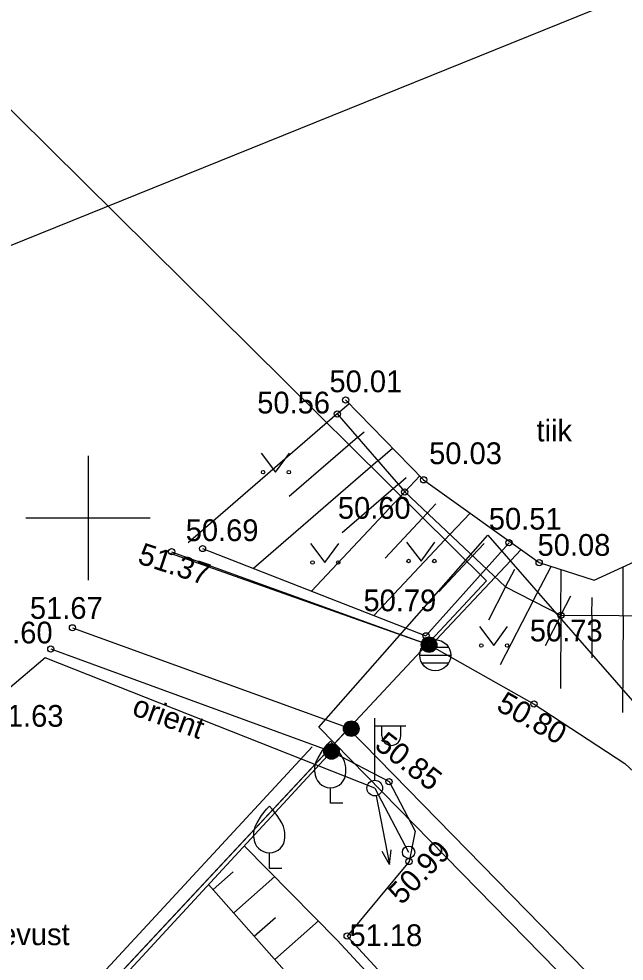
# Model space of a CAD drawing. Extents: x 639438 to 644427, y 6454477 to 6458531.
# Drawn here: x 640747.77 to 640767.26, y 6456385.74 to 6456416.06 of the extents above; entities that cross this region are included whole.
import ezdxf

# ---------------------------------------------------------------- set-up
doc = ezdxf.new("R2010")
doc.units = 0
for name, color, linetype in [('AED', 7, 'Continuous'), ('HALJASTUS', 7, 'Continuous'), ('KORGUS', 7, 'Continuous'), ('MOOTPIIR', 7, 'Continuous'), ('MPKAABEL', 7, 'Continuous'), ('MPOHULIIN', 7, 'Continuous'), ('PIIR', 7, 'Continuous'), ('POST', 7, 'Continuous'), ('PUU', 7, 'Continuous'), ('RELJEEF', 7, 'Continuous'), ('SKKAEV', 7, 'Continuous'), ('TEE', 7, 'Continuous'), ('VEEKOGU', 7, 'Continuous'), ('VKAEV', 7, 'Continuous'), ('VORK', 7, 'Continuous'), ('VORMISTUS', 7, 'Continuous')]:
    doc.layers.add(name, color=color, linetype=linetype)

msp = doc.modelspace()

# ---------------------------------------------------------------- linework, layer by layer
at = {"layer": 'AED'}
for p, q in [((640752.648, 6456398.868), (640760.976, 6456395.923)), ((640749.498, 6456396.467), (640758.471, 6456393.22)), ((640749.733, 6456383.729), (640757.837, 6456392.488))]:
    msp.add_line(p, q, dxfattribs=at)
at = {"layer": 'HALJASTUS'}
for p, q in [((640755.57, 6456402.08), (640756.034, 6456401.473)), ((640756.034, 6456401.473), (640756.479, 6456402.08)), ((640757.162, 6456399.174), (640757.626, 6456398.568)), ((640757.626, 6456398.568), (640758.071, 6456399.174)), ((640760.253, 6456399.221), (640760.717, 6456398.615)), ((640760.717, 6456398.615), (640761.162, 6456399.221)), ((640762.595, 6456396.504), (640763.059, 6456395.897)), ((640763.059, 6456395.897), (640763.504, 6456396.504)), ((640749.106, 6456383.878), (640757.21, 6456392.637))]:
    msp.add_line(p, q, dxfattribs=at)
msp.add_lwpolyline([(640763.552, 6456399.203), (640760.875, 6456396.21)], dxfattribs=at)
for centre in [(640755.633, 6456401.473), (640756.461, 6456401.473), (640757.225, 6456398.568), (640758.054, 6456398.568), (640760.316, 6456398.615), (640761.145, 6456398.615), (640762.658, 6456395.897), (640763.486, 6456395.897)]:
    msp.add_circle(centre, 0.055, dxfattribs=at)
at = {"layer": 'KORGUS'}
for centre in [(640758.288, 6456403.799), (640758.021, 6456403.348), (640760.799, 6456401.228), (640760.191, 6456400.839), (640763.552, 6456399.203), (640752.69, 6456398.916), (640753.685, 6456399.017), (640764.52, 6456398.564), (640765.219, 6456396.868), (640749.498, 6456396.467), (640760.875, 6456396.21), (640748.8, 6456395.785), (640764.356, 6456394.012), (640759.688, 6456391.517), (640760.332, 6456388.948), (640758.34, 6456386.548)]:
    msp.add_circle(centre, 0.1, dxfattribs=at)
at = {"layer": 'MOOTPIIR'}
msp.add_lwpolyline([(640626.071, 6456232.298), (640688.912, 6456262.949), (640760.954, 6456298.983), (640810.095, 6456339.52), (640757.427, 6456393.272), (640762.869, 6456399.442), (640770.488, 6456390.731), (640813.35, 6456342.361), (640844.05, 6456368.401), (640890.654, 6456397.718), (640915.933, 6456409.736)], dxfattribs=at)
at = {"layer": 'MPKAABEL'}
msp.add_lwpolyline([(640759.228, 6456391.31), (640748.62, 6456395.498), (640747.408, 6456394.466)], dxfattribs=at)
at = {"layer": 'MPOHULIIN'}
for p, q in [((640759.228, 6456391.31), (640759.228, 6456391.31)), ((640759.275, 6456391.064), (640759.698, 6456388.855)), ((640759.698, 6456388.855), (640759.761, 6456389.326)), ((640759.698, 6456388.855), (640759.467, 6456389.27))]:
    msp.add_line(p, q, dxfattribs=at)
at = {"layer": 'PIIR'}
for points in [[(640734.66, 6456367.83), (640762.82, 6456397.98), (640733.62, 6456426.88), (640702.03, 6456398.98)], [(640796.85, 6456327.55), (640810.88, 6456339.57), (640758.38, 6456393.23), (640742.55, 6456376.28)]]:
    msp.add_lwpolyline(points, close=True, dxfattribs=at)
at = {"layer": 'POST'}
for p, q in [((640759.228, 6456391.56), (640759.228, 6456393.56)), ((640759.228, 6456393.31), (640760.228, 6456393.31)), ((640759.455, 6456392.989), (640759.455, 6456393.31)), ((640760.067, 6456392.989), (640760.067, 6456393.31)), ((640759.228, 6456391.31), (640759.228, 6456391.31))]:
    msp.add_line(p, q, dxfattribs=at)
msp.add_lwpolyline([(640759.228, 6456391.31), (640760.317, 6456389.245)], dxfattribs=at)
for centre, radius in [((640760.976, 6456395.923), 0.25), ((640760.976, 6456395.923), 0.225), ((640760.976, 6456395.923), 0.2), ((640760.976, 6456395.923), 0.175), ((640760.976, 6456395.923), 0.15), ((640760.976, 6456395.923), 0.125), ((640760.976, 6456395.923), 0.1), ((640760.976, 6456395.923), 0.075), ((640760.976, 6456395.923), 0.05), ((640760.976, 6456395.923), 0.025), ((640758.471, 6456393.22), 0.25), ((640758.471, 6456393.22), 0.225), ((640758.471, 6456393.22), 0.2), ((640758.471, 6456393.22), 0.175), ((640758.471, 6456393.22), 0.15), ((640758.471, 6456393.22), 0.125), ((640758.471, 6456393.22), 0.1), ((640758.471, 6456393.22), 0.075), ((640758.471, 6456393.22), 0.05), ((640758.471, 6456393.22), 0.025), ((640757.837, 6456392.488), 0.25), ((640757.837, 6456392.488), 0.225), ((640757.837, 6456392.488), 0.2), ((640757.837, 6456392.488), 0.175), ((640757.837, 6456392.488), 0.15), ((640757.837, 6456392.488), 0.125), ((640757.837, 6456392.488), 0.1), ((640757.837, 6456392.488), 0.075), ((640757.837, 6456392.488), 0.05), ((640757.837, 6456392.488), 0.025), ((640759.228, 6456391.31), 0.25), ((640760.317, 6456389.245), 0.2)]:
    msp.add_circle(centre, radius, dxfattribs=at)
msp.add_arc((640759.761, 6456392.989), 0.306, 180, 0, dxfattribs=at)
at = {"layer": 'PUU'}
for p, q in [((640757.8, 6456390.822), (640757.8, 6456391.322)), ((640758.2, 6456390.822), (640757.8, 6456390.822)), ((640755.837, 6456388.725), (640755.837, 6456389.225)), ((640756.237, 6456388.725), (640755.837, 6456388.725))]:
    msp.add_line(p, q, dxfattribs=at)
for points in [[(640757.3, 6456391.822), (640757.3, 6456391.972), (640757.31, 6456392.037), (640757.345, 6456392.167), (640757.405, 6456392.287), (640757.55, 6456392.522), (640757.71, 6456392.727), (640757.8, 6456392.822)], [(640758.3, 6456391.822), (640758.3, 6456391.972), (640758.29, 6456392.037), (640758.255, 6456392.167), (640758.195, 6456392.287), (640758.05, 6456392.522), (640757.89, 6456392.727), (640757.8, 6456392.822)], [(640755.337, 6456389.725), (640755.337, 6456389.875), (640755.347, 6456389.94), (640755.382, 6456390.07), (640755.442, 6456390.19), (640755.587, 6456390.425), (640755.747, 6456390.63), (640755.837, 6456390.725)], [(640756.337, 6456389.725), (640756.337, 6456389.875), (640756.327, 6456389.94), (640756.292, 6456390.07), (640756.232, 6456390.19), (640756.087, 6456390.425), (640755.927, 6456390.63), (640755.837, 6456390.725)]]:
    msp.add_lwpolyline(points, dxfattribs=at)
for centre in [(640757.8, 6456391.822), (640755.837, 6456389.725)]:
    msp.add_arc(centre, 0.5, 180, 0, dxfattribs=at)
at = {"layer": 'RELJEEF'}
for p, q in [((640758.021, 6456403.348), (640758.405, 6456403.68)), ((640758.021, 6456403.348), (640753.222, 6456399.198)), ((640758.675, 6456402.592), (640758.89, 6456402.777)), ((640758.675, 6456402.592), (640756.475, 6456400.689)), ((640759.329, 6456401.835), (640759.804, 6456402.246)), ((640759.329, 6456401.835), (640755.329, 6456398.375)), ((640759.983, 6456401.079), (640760.244, 6456401.304)), ((640760.191, 6456400.839), (640760.675, 6456401.355)), ((640760.191, 6456400.839), (640757.194, 6456397.647)), ((640759.983, 6456401.079), (640758.183, 6456399.522)), ((640760.92, 6456400.155), (640761.197, 6456400.45)), ((640760.92, 6456400.155), (640759.559, 6456398.705)), ((640761.649, 6456399.47), (640762.294, 6456400.157)), ((640761.649, 6456399.47), (640759.202, 6456396.863)), ((640762.378, 6456398.786), (640762.746, 6456399.178)), ((640763.107, 6456398.101), (640763.935, 6456398.983)), ((640762.378, 6456398.786), (640761.292, 6456397.629)), ((640764.328, 6456397.329), (640764.903, 6456398.441)), ((640767.219, 6456396.861), (640767.225, 6456398.425)), ((640763.107, 6456398.101), (640761.209, 6456396.079)), ((640763.44, 6456397.789), (640763.732, 6456398.354)), ((640765.219, 6456396.868), (640765.224, 6456398.337)), ((640763.44, 6456397.789), (640762.884, 6456396.716)), ((640765.216, 6456396.87), (640765.542, 6456397.5)), ((640764.328, 6456397.329), (640763.265, 6456395.277)), ((640766.219, 6456396.864), (640766.221, 6456397.44)), ((640765.216, 6456396.87), (640764.709, 6456395.89)), ((640765.219, 6456396.868), (640765.21, 6456394.518)), ((640766.219, 6456396.864), (640766.214, 6456395.496)), ((640767.219, 6456396.861), (640767.207, 6456393.738)), ((640754.027, 6456388.047), (640754.666, 6456388.611)), ((640754.689, 6456387.297), (640756.007, 6456388.461)), ((640755.351, 6456386.548), (640756.03, 6456387.148)), ((640756.013, 6456385.798), (640757.413, 6456387.034))]:
    msp.add_line(p, q, dxfattribs=at)
for points in [[(640758.021, 6456403.348), (640760.191, 6456400.839), (640763.44, 6456397.789), (640765.219, 6456396.868), (640768.976, 6456396.854), (640771.898, 6456399.943)], [(640753.685, 6456399.017), (640760.875, 6456396.21)], [(640770.939, 6456372.378), (640770.314, 6456373.131), (640758.021, 6456386.417), (640755.029, 6456389.453)], [(640770.939, 6456372.378), (640767.926, 6456372.305), (640753.881, 6456388.212)]]:
    msp.add_lwpolyline(points, dxfattribs=at)
at = {"layer": 'SKKAEV'}
for p, q in [((640761.604, 6456395.834), (640760.744, 6456395.834)), ((640760.674, 6456395.584), (640761.674, 6456395.584)), ((640761.604, 6456395.334), (640760.744, 6456395.334))]:
    msp.add_line(p, q, dxfattribs=at)
msp.add_circle((640761.174, 6456395.584), 0.5, dxfattribs=at)
at = {"layer": 'TEE'}
msp.add_line((640748.8, 6456395.785), (640757.837, 6456392.488), dxfattribs=at)
for points in [[(640752.69, 6456398.916), (640760.976, 6456395.923), (640764.356, 6456394.012), (640767.281, 6456392.1), (640769.855, 6456389.725), (640771.062, 6456387.379), (640771.059, 6456385.969), (640778.417, 6456377.297), (640784.977, 6456369.617), (640792.643, 6456360.111), (640798.261, 6456354.597), (640804.451, 6456349.334), (640808.001, 6456346.595), (640810.642, 6456344.206), (640813.757, 6456340.749), (640815.213, 6456339.118), (640817.164, 6456337.282), (640818.753, 6456336.311)], [(640757.837, 6456392.488), (640759.688, 6456391.517), (640760.53, 6456389.928), (640760.332, 6456388.948), (640758.34, 6456386.548), (640764.006, 6456380.392), (640770.389, 6456373.253), (640776.279, 6456375.846), (640784.385, 6456366.286), (640790.791, 6456358.254), (640795.63, 6456353.314), (640802.442, 6456347.284), (640809.171, 6456341.422), (640810.997, 6456338.825), (640812.262, 6456335.782), (640812.522, 6456332.997), (640812.292, 6456330.809), (640803.206, 6456322.862)]]:
    msp.add_lwpolyline(points, dxfattribs=at)
at = {"layer": 'VEEKOGU'}
msp.add_lwpolyline([(640758.288, 6456403.799), (640760.799, 6456401.228), (640764.52, 6456398.564), (640766.289, 6456397.995), (640768.629, 6456399.07), (640770.633, 6456401.233)], dxfattribs=at)
at = {"layer": 'VORK'}
for p, q in [((640750, 6456402), (640750, 6456398)), ((640748, 6456400), (640752, 6456400))]:
    msp.add_line(p, q, dxfattribs=at)
at = {"layer": 'VORMISTUS'}
msp.add_lwpolyline([(640541.705, 6456325.645), (640801.324, 6456430.518), (640876.233, 6456245.076), (640616.614, 6456140.204)], close=True, dxfattribs=at)

# ---------------------------------------------------------------- texts
at = {"layer": 'KORGUS'}
for s, p in [(' 50.01', (640757.509, 6456404.046)), (' 50.56', (640755.185, 6456403.363)), (' 50.03', (640760.718, 6456401.732)), (' 50.60', (640757.78, 6456399.974)), (' 50.51', (640762.639, 6456399.626)), (' 50.69', (640752.883, 6456399.256)), (' 50.08', (640764.208, 6456398.783)), (' 50.79', (640758.605, 6456396.999)), (' 51.67', (640747.868, 6456396.754)), (' 51.60', (640746.256, 6456395.964)), (' 50.73', (640763.959, 6456396.029)), (' 51.63', (640746.606, 6456393.283)), (' 51.18', (640758.154, 6456386.225))]:
    msp.add_text(s, height=0.7, dxfattribs=at).set_placement(p)
for s, rotation, p in [(' 51.37', 341.7988, (640751.313, 6456398.634)), (' 50.80', 330.453, (640762.876, 6456393.969)), (' 50.85', 322.2338, (640758.978, 6456392.777)), (' 50.99', 45.9463, (640759.913, 6456387.339))]:
    msp.add_text(s, height=0.7, rotation=rotation, dxfattribs=at).set_placement(p)
at = {"layer": 'MPKAABEL'}
msp.add_text('orient', height=0.7, rotation=340.0578, dxfattribs=at).set_placement((640751.376, 6456393.678))
at = {"layer": 'VEEKOGU'}
msp.add_text('tiik', height=0.7, dxfattribs=at).set_placement((640764.433, 6456402.463))
at = {"layer": 'VKAEV'}
msp.add_text('vesi oma kaevust', height=0.7, dxfattribs=at).set_placement((640742.177, 6456386.256))

doc.saveas('drawing.dxf')
